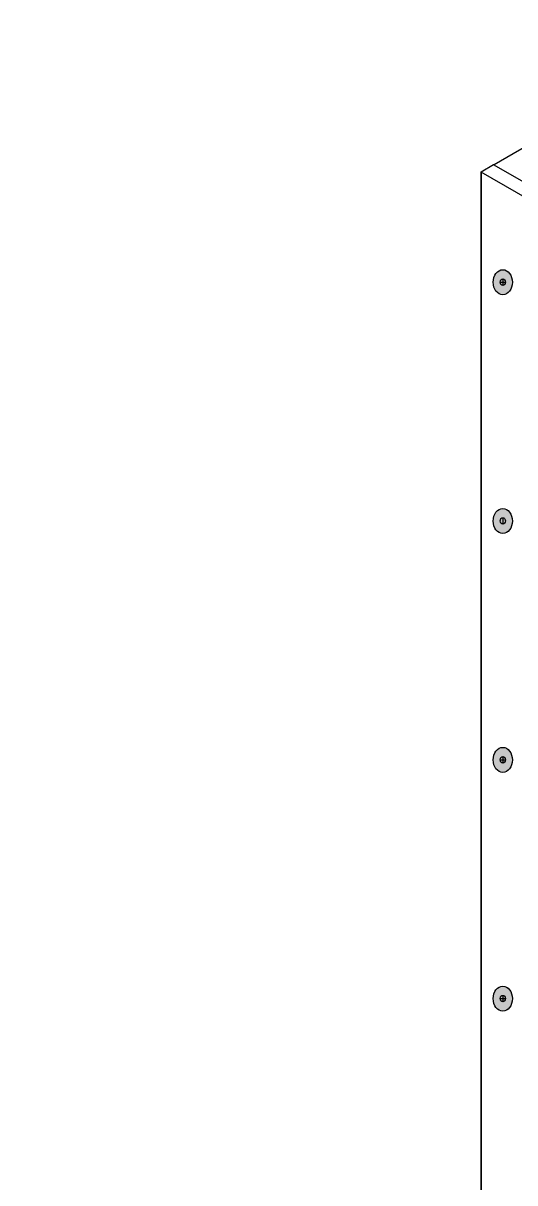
# Model space of a CAD drawing. Extents: x -1328 to 5679, y -4611 to 1603.
# Drawn here: x 804.6 to 992.1, y -2687.4 to -2245.2 of the extents above; entities that cross this region are included whole.
import ezdxf

# ---------------------------------------------------------------- set-up
doc = ezdxf.new("R2010")
doc.units = 0
doc.header["$MEASUREMENT"] = 0
doc.layers.add('G-ANNO-TTLB', color=7, linetype='Continuous', lineweight=0)
doc.layers.add('TYVEK', color=7, linetype='Continuous', lineweight=0)

# ---------------------------------------------------------------- blocks, each defined once
blk = doc.blocks.new('Block_83')
at = {"layer": 'TYVEK', "true_color": 0x003b71, "transparency": 33554687}
h = blk.add_hatch(color=156, dxfattribs=at)
h.dxf.hatch_style = 2
edge = h.paths.add_edge_path()
edge.add_ellipse((987.56, -2343.97), major_axis=(0, 4.78), ratio=0.766948, start_angle=0, end_angle=360)
h = blk.add_hatch(color=156, dxfattribs=at)
h.dxf.hatch_style = 2
edge = h.paths.add_edge_path()
edge.add_ellipse((987.56, -2435.02), major_axis=(0, 4.78), ratio=0.766948, start_angle=0, end_angle=360)
h = blk.add_hatch(color=156, dxfattribs=at)
h.dxf.hatch_style = 2
edge = h.paths.add_edge_path()
edge.add_ellipse((987.56, -2526.1), major_axis=(0, 4.78), ratio=0.766948, start_angle=0, end_angle=360)
h = blk.add_hatch(color=156, dxfattribs=at)
h.dxf.hatch_style = 2
edge = h.paths.add_edge_path()
edge.add_ellipse((987.56, -2617.15), major_axis=(0, 4.78), ratio=0.766948, start_angle=0, end_angle=360)
at = {"layer": 'TYVEK', "color": 18, "lineweight": 25, "true_color": 0x080808}
for p, q in [((987.56, -2342.71), (987.56, -2345.18)), ((986.59, -2343.94), (988.53, -2343.94)), ((987.56, -2433.76), (987.56, -2436.23)), ((986.59, -2526.07), (988.53, -2526.07)), ((987.56, -2524.84), (987.56, -2527.3)), ((986.59, -2617.12), (988.53, -2617.12)), ((987.56, -2615.89), (987.56, -2618.35))]:
    blk.add_line(p, q, dxfattribs=at)
at = {"layer": 'TYVEK', "color": 33, "lineweight": 25, "true_color": 0xcc9966}
for points in [[(987.05, -2521.68)], [(983.38, -2526.46)], [(983.38, -2617.48)], [(987.05, -2622.26)]]:
    blk.add_lwpolyline(points, dxfattribs=at)
at = {"layer": 'TYVEK', "color": 18, "lineweight": 25, "true_color": 0x000000}
for centre in [(987.56, -2343.97), (987.56, -2435.02), (987.56, -2526.1), (987.56, -2617.15)]:
    blk.add_ellipse(centre, major_axis=(0, 4.78), ratio=0.766948, dxfattribs=at)
at = {"layer": 'TYVEK', "color": 18, "lineweight": 25, "true_color": 0x080808}
for centre in [(987.56, -2343.94), (987.56, -2434.99), (987.56, -2526.07), (987.56, -2617.12)]:
    blk.add_ellipse(centre, major_axis=(0, 1.23), ratio=0.788846, dxfattribs=at)

msp = doc.modelspace()

# ---------------------------------------------------------------- hatches: boundary and pattern name
at = {"layer": 'G-ANNO-TTLB', "true_color": 0xff00ff, "transparency": 33554687}
h = msp.add_hatch(color=6, dxfattribs=at)
edge = h.paths.add_edge_path()
edge.add_spline(control_points=[(1601.48, -3473.69), (1601.48, -3473.69), (-1328.04, -3473.69), (-1328.04, -3473.69), (-1328.04, -3473.69), (-1328.04, -1016.69), (-1328.04, -1016.69), (-1328.04, -1016.69), (1601.48, -1016.69), (1601.48, -1016.69), (1601.48, -1016.69), (1601.48, -3473.69), (1601.48, -3473.69)], knot_values=[0, 0, 0, 0, 1, 1, 1, 2, 2, 2, 3, 3, 3, 4, 4, 4, 4], degree=3, periodic=0)
edge = h.paths.add_edge_path()
edge.add_spline(control_points=[(-1319.04, -1025.69), (-1319.04, -1025.69), (-1319.04, -3464.69), (-1319.04, -3464.69), (-1319.04, -3464.69), (1592.48, -3464.69), (1592.48, -3464.69), (1592.48, -3464.69), (1592.48, -1025.69), (1592.48, -1025.69), (1592.48, -1025.69), (-1319.04, -1025.69), (-1319.04, -1025.69)], knot_values=[0, 0, 0, 0, 1, 1, 1, 2, 2, 2, 3, 3, 3, 4, 4, 4, 4], degree=3, periodic=0)
edge.add_line((-1319.04, -1025.69), (-1319.04, -1025.69))

# ---------------------------------------------------------------- linework, layer by layer
at = {"layer": 'G-ANNO-TTLB'}
for points in [[(1601.48, -3473.69), (1601.48, -3473.69), (-1328.04, -3473.69), (-1328.04, -3473.69), (-1328.04, -3473.69), (-1328.04, -1016.69), (-1328.04, -1016.69), (-1328.04, -1016.69), (1601.48, -1016.69), (1601.48, -1016.69), (1601.48, -1016.69), (1601.48, -3473.69), (1601.48, -3473.69)], [(-1319.04, -1025.69), (-1319.04, -1025.69), (-1319.04, -3464.69), (-1319.04, -3464.69), (-1319.04, -3464.69), (1592.48, -3464.69), (1592.48, -3464.69), (1592.48, -3464.69), (1592.48, -1025.69), (1592.48, -1025.69), (1592.48, -1025.69), (-1319.04, -1025.69), (-1319.04, -1025.69)]]:
    msp.add_open_spline(points, degree=3, knots=[0, 0, 0, 0, 1, 1, 1, 2, 2, 2, 3, 3, 3, 4, 4, 4, 4], dxfattribs=at)
at = {"layer": 'TYVEK', "color": 33, "lineweight": 25, "true_color": 0xcc9966}
for p in [(984.31, -2299.11), (984.32, -2299.11)]:
    msp.add_line(p, (1017.73, -2279.54), dxfattribs=at)
at = {"layer": 'TYVEK', "color": 2, "lineweight": 25, "true_color": 0xffff00}
for p, q in [((984.06, -2299.25), (979.25, -2302.04)), ((1252.89, -2452.76), (984.06, -2299.26)), ((979.25, -2302.04), (979.25, -2724.34)), ((1248.08, -2455.55), (979.25, -2302.04)), ((979.25, -2600), (979.25, -2724.34))]:
    msp.add_line(p, q, dxfattribs=at)
at = {"layer": 'TYVEK', "color": 18, "lineweight": 25, "true_color": 0x000000}
for p, q in [((979.16, -2301.9), (979.16, -2724.13)), ((1248.08, -2455.55), (979.25, -2302.04))]:
    msp.add_line(p, q, dxfattribs=at)

# ---------------------------------------------------------------- block references
at = {"layer": 'TYVEK'}
msp.add_blockref('Block_83', (0, 0), dxfattribs=at)

doc.saveas('drawing.dxf')
